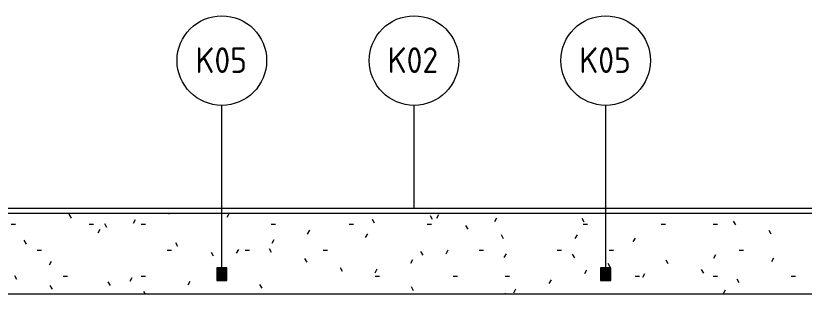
# Model space of a CAD drawing. Header units: millimetres. Extents: x -17526 to 472153, y -45352 to 20466.
# Drawn here: x 413153 to 419316, y 7580 to 9756 of the extents above; entities that cross this region are included whole.
import ezdxf

# ---------------------------------------------------------------- set-up
doc = ezdxf.new("R2010")
doc.units = ezdxf.units.MM
for name, color, linetype, lineweight in [('A-ROOF-IDEN', 132, 'Continuous', 9), ('A-ROOF-OTLN', 132, 'Continuous', 9), ('A-WALL', 113, 'Continuous', 9), ('A-WALL-PATT', 111, 'Continuous', 9), ('M-EQPM', 50, 'Continuous', 9), ('M-EQPM-IDEN', 50, 'Continuous', 9)]:
    doc.layers.add(name, color=color, linetype=linetype, lineweight=lineweight)
doc.styles.add('ISOCPEUR', font='isocpeur.ttf', dxfattribs={"width": 0.9, "height": 200})

# ---------------------------------------------------------------- blocks, each defined once
blk = doc.blocks.new('DPS_vetrání_nová - Typ 1-1348275-J-Nový')
at = {"layer": 'M-EQPM', "color": 11}
for p, q in [((94541.1, 7786), (94541.1, 7686)), ((94621.1, 7786), (94541.1, 7786)), ((94546.1, 7691), (94546.1, 7781)), ((94546.1, 7781), (94616.1, 7781)), ((94546.1, 7776), (94616.1, 7776)), ((94546.1, 7767.1), (94616.1, 7767.1)), ((94616.1, 7781), (94616.1, 7691)), ((94621.1, 7686), (94621.1, 7786)), ((94546.1, 7758.2), (94616.1, 7758.2)), ((94546.1, 7749.3), (94616.1, 7749.3)), ((94546.1, 7740.4), (94616.1, 7740.4)), ((94546.1, 7731.6), (94616.1, 7731.6)), ((94546.1, 7722.7), (94616.1, 7722.7)), ((94546.1, 7713.8), (94616.1, 7713.8)), ((94546.1, 7704.9), (94616.1, 7704.9)), ((94541.1, 7686), (94621.1, 7686)), ((94546.1, 7696), (94616.1, 7696)), ((94616.1, 7691), (94546.1, 7691))]:
    blk.add_line(p, q, dxfattribs=at)
blk = doc.blocks.new('Popiska mechanické zařízení - Popiska okna_Bublina-1428144-J-Nový')
at = {"layer": 'M-EQPM-IDEN'}
blk.add_circle((55389.6, 9406), 350, dxfattribs=at)
blk = doc.blocks.new('Popiska zakončení střešního pláště - Popiska okna_Bublina-1463073-J-Nový')
at = {"layer": 'A-ROOF-IDEN'}
blk.add_circle((74230.7, 10540), 350, dxfattribs=at)

msp = doc.modelspace()

# ---------------------------------------------------------------- hatches: boundary and pattern name
at = {"layer": 'A-WALL-PATT'}
h = msp.add_hatch(dxfattribs=at)
h.set_pattern_fill('FP_135', color=11, style=0, pattern_type=2)
h.set_pattern_definition([(0, (337933.75, 0), (812.8, 203.2), [33.528, -576.072, 33.528, -576.072, -3251.2]), (0, (337933.75, 0), (812.8, 203.2), [-1219.2, 33.528, -1185.672, 33.528, -576.072, -1422.4]), (0, (337933.75, 0), (812.8, 203.2), [-3048, 33.528, -372.872, 33.528, -982.472]), (120, (338238.55, 101.6), (-582.37636, 602.30545), [33.528, -576.072, 33.528, -3827.272]), (120, (338238.55, 101.6), (-582.37636, 602.30545), [-643.128, -576.072, 33.528, -1185.672, -2032]), (120, (338238.55, 101.6), (-582.37636, 602.30545), [-2438.4, 33.528, -576.072, 33.528, -1388.872]), (120, (338238.55, 101.6), (-582.37636, 602.30545), [-3081.528, -372.872, 33.528, -982.472]), (240, (338340.15, 508), (-230.42364, -805.50545), [33.528, -576.072, 33.528, -576.072, -3251.2]), (240, (338340.15, 508), (-230.42364, -805.50545), [-1219.2, 33.528, -1185.672, 33.528, -576.072, -1422.4]), (240, (338340.15, 508), (-230.42364, -805.50545), [-3048, 33.528, -372.872, 33.528, -982.472])])
h.paths.add_polyline_path([(412935.9, 7579.8), (425520.9, 7579.8), (425520.9, 8210), (412935.9, 8210), (412935.9, 7601.2)])
h.paths.add_polyline_path([(417724.2, 7686), (417724.2, 7786), (417804.2, 7786), (417804.2, 7686), (417764.2, 7686)])
h.paths.add_polyline_path([(414724.2, 7686), (414724.2, 7786), (414804.2, 7786), (414804.2, 7686), (414742.2, 7686)])
h.paths.add_polyline_path([(423724.2, 7686), (423724.2, 7786), (423804.2, 7786), (423804.2, 7686), (423769.9, 7686)])
h.paths.add_polyline_path([(420759.2, 7686), (420719.2, 7686), (420719.2, 7786), (420799.2, 7786), (420799.2, 7686)])

# ---------------------------------------------------------------- linework, layer by layer
at = {"layer": 'A-ROOF-IDEN'}
msp.add_line((416266.3, 8249.2), (416266.3, 9056), dxfattribs=at)
at = {"layer": 'A-ROOF-OTLN', "color": 11}
for p, q in [((431220.3, 8249.8), (412621.9, 8249.8)), ((425836.9, 7579.8), (412804.9, 7579.8))]:
    msp.add_line(p, q, dxfattribs=at)
at = {"layer": 'A-WALL', "color": 11}
msp.add_line((431219.3, 8210), (412935.9, 8210), dxfattribs=at)
at = {"layer": 'M-EQPM-IDEN'}
for p, q in [((414764.2, 7786), (414764.2, 9056)), ((417764.2, 7786), (417764.2, 9056))]:
    msp.add_line(p, q, dxfattribs=at)

# ---------------------------------------------------------------- block references
at = {"layer": 'A-ROOF-IDEN'}
msp.add_blockref('Popiska zakončení střešního pláště - Popiska okna_Bublina-1463073-J-Nový', (342035.7, -1134), dxfattribs=at)
at = {"layer": 'M-EQPM', "color": 11}
for p in [(320183.1, 0), (323183.1, 0)]:
    msp.add_blockref('DPS_vetrání_nová - Typ 1-1348275-J-Nový', p, dxfattribs=at)
at = {"layer": 'M-EQPM-IDEN'}
for p in [(359374.6, 0), (362374.6, 0)]:
    msp.add_blockref('Popiska mechanické zařízení - Popiska okna_Bublina-1428144-J-Nový', p, dxfattribs=at)

# ---------------------------------------------------------------- texts
at = {"layer": 'A-ROOF-IDEN', "insert": (416059.6, 9509.1), "char_height": 200, "width": 497.848, "attachment_point": 1, "style": 'ISOCPEUR'}
msp.add_mtext('K02', dxfattribs=at)
at = {"layer": 'M-EQPM-IDEN', "char_height": 200, "width": 497.848, "attachment_point": 1, "style": 'ISOCPEUR'}
for insert in [(414557.4, 9509.1), (417557.4, 9509.1)]:
    msp.add_mtext('K05', dxfattribs=dict(at, insert=insert))

doc.saveas('drawing.dxf')
